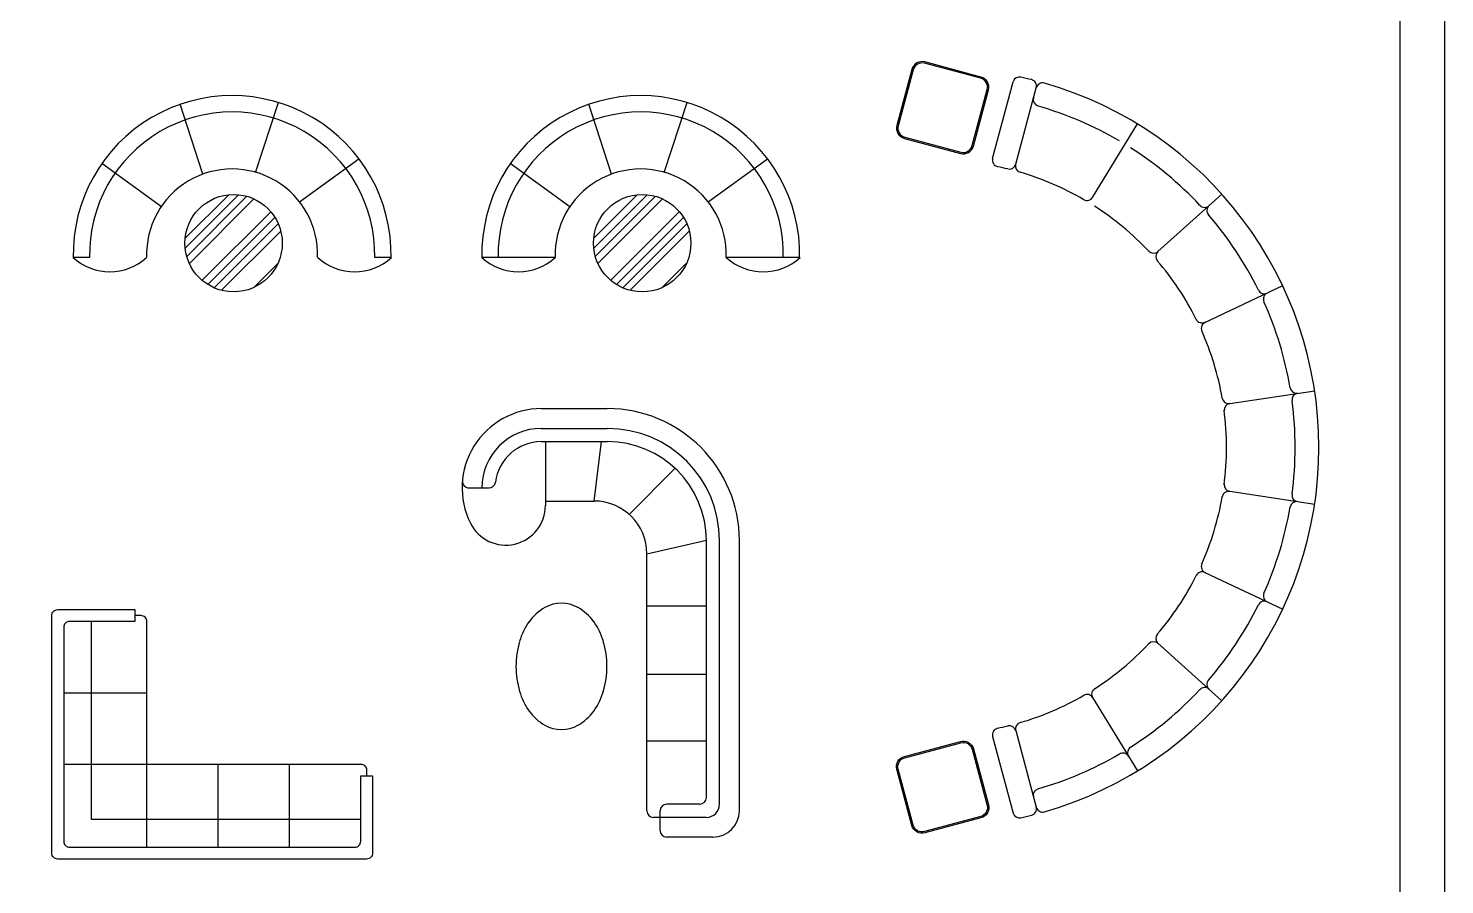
# Model space of a CAD drawing. Header units: inches. Extents: x 3.5 to 46, y 8.9 to 33.7.
# Drawn here: x 35.27 to 46, y 20.71 to 27.2 of the extents above; entities that cross this region are included whole.
import ezdxf

# ---------------------------------------------------------------- set-up
doc = ezdxf.new("R2010")
doc.units = ezdxf.units.IN
doc.header["$MEASUREMENT"] = 0
for name, color, linetype in [('02', 2, 'Continuous'), ('1', 1, 'Continuous'), ('kadrbm', 4, 'Continuous')]:
    doc.layers.add(name, color=color, linetype=linetype)

# ---------------------------------------------------------------- blocks, each defined once
blk = doc.blocks.new('kadrbm')
at = {"layer": 'kadrbm', "color": 4}
blk.add_lwpolyline([(0, 0), (0, 24.797), (21, 24.797), (21, 0), (0, 0)], close=True, dxfattribs=at)
blk.add_lwpolyline([(20.663, 0.326), (20.663, 24.46), (0.337, 24.46), (0.337, 0.326), (20.663, 0.326)], dxfattribs=at)

msp = doc.modelspace()

# ---------------------------------------------------------------- linework, layer by layer
at = {"layer": '02'}
for p, q in [((42.573, 26.211), (42.729, 26.791)), ((42.748, 26.167), (42.903, 26.747)), ((36.592, 26.091), (36.419, 26.621)), ((36.991, 26.105), (37.164, 26.635)), ((39.687, 26.091), (39.514, 26.621)), ((40.086, 26.105), (40.259, 26.635)), ((43.33, 25.916), (43.67, 26.472)), ((37.323, 25.881), (37.774, 26.209)), ((40.418, 25.881), (40.869, 26.209)), ((36.277, 25.844), (35.826, 26.172)), ((39.372, 25.844), (38.92, 26.172)), ((43.826, 25.505), (44.31, 25.94)), ((35.733, 25.46), (35.609, 25.46)), ((38.021, 25.46), (37.893, 25.46)), ((39.262, 25.46), (38.704, 25.46)), ((41.116, 25.46), (40.558, 25.46)), ((44.182, 24.969), (44.771, 25.247)), ((44.37, 24.353), (45.013, 24.451)), ((39.155, 24.315), (39.655, 24.315)), ((39.155, 24.165), (39.655, 24.165)), ((39.155, 24.065), (39.655, 24.065)), ((39.186, 24.065), (39.186, 23.581)), ((39.555, 23.615), (39.61, 24.065)), ((39.821, 23.513), (40.167, 23.862)), ((38.607, 23.715), (38.758, 23.715)), ((39.186, 23.615), (39.555, 23.615)), ((44.37, 23.689), (45.013, 23.591)), ((39.955, 23.215), (40.405, 23.318)), ((40.405, 21.368), (40.405, 23.315)), ((40.505, 21.318), (40.505, 23.315)), ((40.655, 21.268), (40.655, 23.315)), ((39.955, 21.268), (39.955, 23.215)), ((44.182, 23.073), (44.771, 22.795)), ((39.955, 22.82), (40.405, 22.82)), ((43.826, 22.537), (44.31, 22.102)), ((39.955, 22.302), (40.405, 22.302)), ((35.537, 22.162), (36.167, 22.162)), ((43.33, 22.127), (43.67, 21.57)), ((39.955, 21.797), (40.405, 21.797)), ((42.573, 21.832), (42.729, 21.251)), ((42.748, 21.875), (42.903, 21.295)), ((36.707, 20.992), (36.707, 21.622)), ((37.247, 20.992), (37.247, 21.622)), ((40.055, 21.118), (40.055, 21.268)), ((40.355, 21.318), (40.105, 21.318)), ((40.405, 21.218), (40.005, 21.218)), ((40.455, 21.068), (40.105, 21.068))]:
    msp.add_line(p, q, dxfattribs=at)
for points in [[(41.905, 26.363), (42.33, 26.249, 0.414214), (42.428, 26.305), (42.542, 26.73, 0.414214), (42.485, 26.828), (42.06, 26.942, 0.414214), (41.962, 26.886), (41.848, 26.461, 0.414214)], [(41.908, 26.372), (42.333, 26.258, 0.414214), (42.418, 26.308), (42.532, 26.733, 0.414214), (42.483, 26.819), (42.058, 26.932, 0.414214), (41.972, 26.883), (41.858, 26.458, 0.414214)], [(37.787, 21.532), (37.877, 21.532), (37.877, 20.947, -0.414214), (37.832, 20.902), (35.492, 20.902, -0.414214), (35.447, 20.947), (35.447, 22.747, -0.414214), (35.492, 22.792), (36.077, 22.792), (36.077, 22.702), (35.582, 22.702, 0.414214), (35.537, 22.657), (35.537, 21.037, 0.414214), (35.582, 20.992), (37.742, 20.992, 0.414214), (37.787, 21.037)], [(41.905, 21.68), (42.33, 21.793, -0.414214), (42.428, 21.737), (42.542, 21.312, -0.414214), (42.485, 21.214), (42.06, 21.1, -0.414214), (41.962, 21.157), (41.848, 21.582, -0.414214)], [(41.908, 21.67), (42.333, 21.784, -0.414214), (42.418, 21.734), (42.532, 21.309, -0.414214), (42.483, 21.224), (42.058, 21.11, -0.414214), (41.972, 21.159), (41.858, 21.584, -0.414214)]]:
    msp.add_lwpolyline(points, format="xyb", close=True, dxfattribs=at)
for points in [[(36.167, 20.992), (36.167, 22.702, 0.414214), (36.122, 22.747), (36.077, 22.747)], [(35.537, 21.622), (37.787, 21.622, -0.414214), (37.832, 21.577), (37.832, 21.532)]]:
    msp.add_lwpolyline(points, format="xyb", dxfattribs=at)
msp.add_lwpolyline([(37.787, 21.203), (35.748, 21.203), (35.748, 22.702)], dxfattribs=at)
for centre in [(36.824, 25.569), (39.919, 25.569)]:
    msp.add_circle(centre, 0.369, dxfattribs=at)
for centre, radius, start, end in [((42.777, 26.778), 0.05, 77.6392, 164.9992), ((42.173, 24.021), 2.872, 76.0143, 77.6392), ((42.855, 26.76), 0.05, 344.9992, 76.0143), ((42.952, 26.734), 0.05, 73.9841, 164.9992), ((42.173, 24.021), 2.872, 286.0159, 73.9841), ((36.813, 25.483), 1.204, 358.7606, 181.2394), ((39.908, 25.483), 1.204, 358.7606, 181.2394), ((42.931, 26.657), 0.05, 164.9992, 253.9544), ((42.173, 24.021), 2.692, 59.6235, 73.9544), ((36.813, 25.483), 1.08, 358.7916, 181.2084), ((39.908, 25.483), 1.08, 358.7606, 181.2394), ((42.173, 24.021), 2.692, 42.9459, 57.5341), ((42.622, 26.198), 0.05, 164.9992, 258.3527), ((36.813, 25.483), 0.648, 357.986, 182.014), ((39.908, 25.483), 0.648, 357.986, 182.014), ((42.173, 24.021), 2.172, 76.2884, 78.3527), ((42.7, 26.18), 0.05, 256.2884, 344.9992), ((42.796, 26.154), 0.05, 164.9992, 253.7099), ((42.173, 24.021), 2.172, 59.812, 73.7099), ((43.289, 25.942), 0.0494, 238.0298, 329.8978), ((44.18, 25.89), 0.05, 221.9206, 312.975), ((42.173, 24.021), 2.172, 43.1952, 57.3456), ((44.246, 25.816), 0.05, 130.8663, 221.9206), ((42.173, 24.021), 2.692, 26.3072, 40.8953), ((35.887, 25.763), 0.411, 227.4351, 312.5649), ((37.741, 25.768), 0.416, 227.6962, 312.3038), ((38.982, 25.763), 0.411, 227.4351, 312.5649), ((40.836, 25.768), 0.416, 227.6962, 312.3038), ((43.793, 25.543), 0.05, 222.5725, 312.5652), ((43.859, 25.468), 0.05, 131.276, 221.2687), ((42.173, 24.021), 2.172, 26.537, 40.6461), ((44.631, 25.236), 0.05, 206.3072, 295.2625), ((44.674, 25.146), 0.05, 115.2625, 204.2177), ((42.173, 24.021), 2.692, 9.649, 24.2177), ((44.161, 25.014), 0.05, 205.9144, 295.9071), ((44.204, 24.924), 0.05, 114.6179, 204.6106), ((42.173, 24.021), 2.172, 9.8935, 23.9879), ((44.876, 24.481), 0.05, 189.649, 278.6043), ((44.362, 24.403), 0.05, 189.8935, 278.6043), ((44.377, 24.304), 0.05, 98.6043, 187.3151), ((44.891, 24.382), 0.05, 98.6043, 187.5596), ((42.173, 24.021), 2.692, 352.4404, 7.5596), ((39.155, 23.715), 0.6, 90, 206.5021), ((39.655, 23.315), 1, 0, 90), ((42.173, 24.021), 2.172, 352.4404, 7.5596), ((39.155, 23.715), 0.45, 90, 180), ((39.655, 23.315), 0.85, 0, 90), ((39.155, 23.715), 0.35, 90, 172.8192), ((39.655, 23.315), 0.75, 0, 90), ((38.607, 23.765), 0.05, 174.7841, 270), ((38.758, 23.765), 0.05, 270, 352.8192), ((44.377, 23.738), 0.05, 172.6849, 261.3957), ((39.555, 23.215), 0.4, 0, 90), ((42.173, 24.021), 2.172, 336.0121, 350.1065), ((44.362, 23.639), 0.05, 81.3957, 170.1065), ((44.876, 23.561), 0.05, 81.3957, 170.351), ((44.891, 23.66), 0.05, 172.4404, 261.3957), ((38.886, 23.581), 0.3, 206.5021, 0), ((42.173, 24.021), 2.692, 335.7823, 350.351), ((44.161, 23.028), 0.05, 64.0929, 154.0856), ((44.204, 23.118), 0.05, 155.3894, 245.3821), ((42.173, 24.021), 2.172, 319.3539, 333.463), ((44.631, 22.806), 0.05, 64.7375, 153.6928), ((44.674, 22.896), 0.05, 155.7823, 244.7375), ((39.37, 22.48), 0.378, 119.9117, 144.2461), ((39.307, 22.589), 0.252, 60.0883, 119.9117), ((39.245, 22.48), 0.378, 35.7539, 60.0883), ((42.173, 24.021), 2.692, 319.1047, 333.6928), ((39.469, 22.409), 0.5, 144.2461, 163.3936), ((39.146, 22.409), 0.5, 16.6064, 35.7539), ((39.626, 22.362), 0.663, 163.3936, 196.6063), ((38.989, 22.362), 0.663, 343.3936, 16.6064), ((42.173, 24.021), 2.172, 302.6544, 316.8048), ((43.793, 22.499), 0.05, 47.4348, 137.4275), ((43.859, 22.574), 0.05, 138.7313, 228.724), ((44.246, 22.226), 0.05, 138.0794, 229.1337), ((39.469, 22.316), 0.5, 196.6064, 215.7539), ((39.146, 22.316), 0.5, 324.2461, 343.3936), ((42.173, 24.021), 2.172, 286.2901, 300.188), ((43.289, 22.1), 0.0494, 30.1022, 121.9702), ((43.373, 22.151), 0.0494, 120.8722, 212.7402), ((42.173, 24.021), 2.692, 302.4659, 317.0541), ((44.18, 22.152), 0.05, 47.025, 138.0794), ((39.37, 22.244), 0.378, 215.7539, 240.0883), ((39.245, 22.244), 0.378, 299.9117, 324.2461), ((39.307, 22.135), 0.252, 240.0883, 299.9117), ((42.622, 21.844), 0.05, 101.6473, 195.0008), ((42.173, 24.021), 2.172, 281.6473, 283.7116), ((42.7, 21.862), 0.05, 15.0008, 103.7116), ((42.796, 21.888), 0.05, 106.2901, 195.0008), ((42.173, 24.021), 2.692, 286.0456, 300.3765), ((43.56, 21.655), 0.05, 30.8988, 121.4212), ((43.645, 21.707), 0.05, 121.4212, 211.9436), ((40.355, 21.368), 0.05, 270, 0), ((42.931, 21.386), 0.05, 106.0456, 195.0008), ((40.005, 21.268), 0.05, 180, 270), ((40.105, 21.268), 0.05, 90, 180), ((40.405, 21.318), 0.1, 270, 0), ((40.455, 21.268), 0.2, 270, 0), ((42.777, 21.264), 0.05, 195.0008, 282.3608), ((42.855, 21.282), 0.05, 283.9857, 15.0008), ((42.952, 21.308), 0.05, 195.0008, 286.0159), ((42.173, 24.021), 2.872, 282.3608, 283.9857), ((40.105, 21.118), 0.05, 180, 270)]:
    msp.add_arc(centre, radius, start, end, dxfattribs=at)
at = {"layer": '1'}
for p, q in [((36.861, 25.936), (36.457, 25.532)), ((36.787, 25.936), (36.457, 25.607)), ((36.924, 25.924), (36.469, 25.469)), ((36.978, 25.904), (36.489, 25.415)), ((39.956, 25.936), (39.552, 25.532)), ((39.881, 25.936), (39.552, 25.607)), ((40.019, 25.924), (39.564, 25.469)), ((40.073, 25.904), (39.584, 25.415)), ((37.105, 25.807), (36.586, 25.288)), ((37.137, 25.764), (36.629, 25.257)), ((40.2, 25.807), (39.681, 25.288)), ((40.231, 25.764), (39.724, 25.257)), ((37.162, 25.716), (36.678, 25.231)), ((37.181, 25.66), (36.733, 25.212)), ((40.257, 25.716), (39.772, 25.231)), ((40.276, 25.66), (39.828, 25.212)), ((37.158, 25.414), (36.979, 25.235)), ((40.253, 25.414), (40.074, 25.235))]:
    msp.add_line(p, q, dxfattribs=at)

# ---------------------------------------------------------------- block references
at = {"layer": 'kadrbm'}
msp.add_blockref('kadrbm', (24.997, 8.889), dxfattribs=at)

doc.saveas('drawing.dxf')
